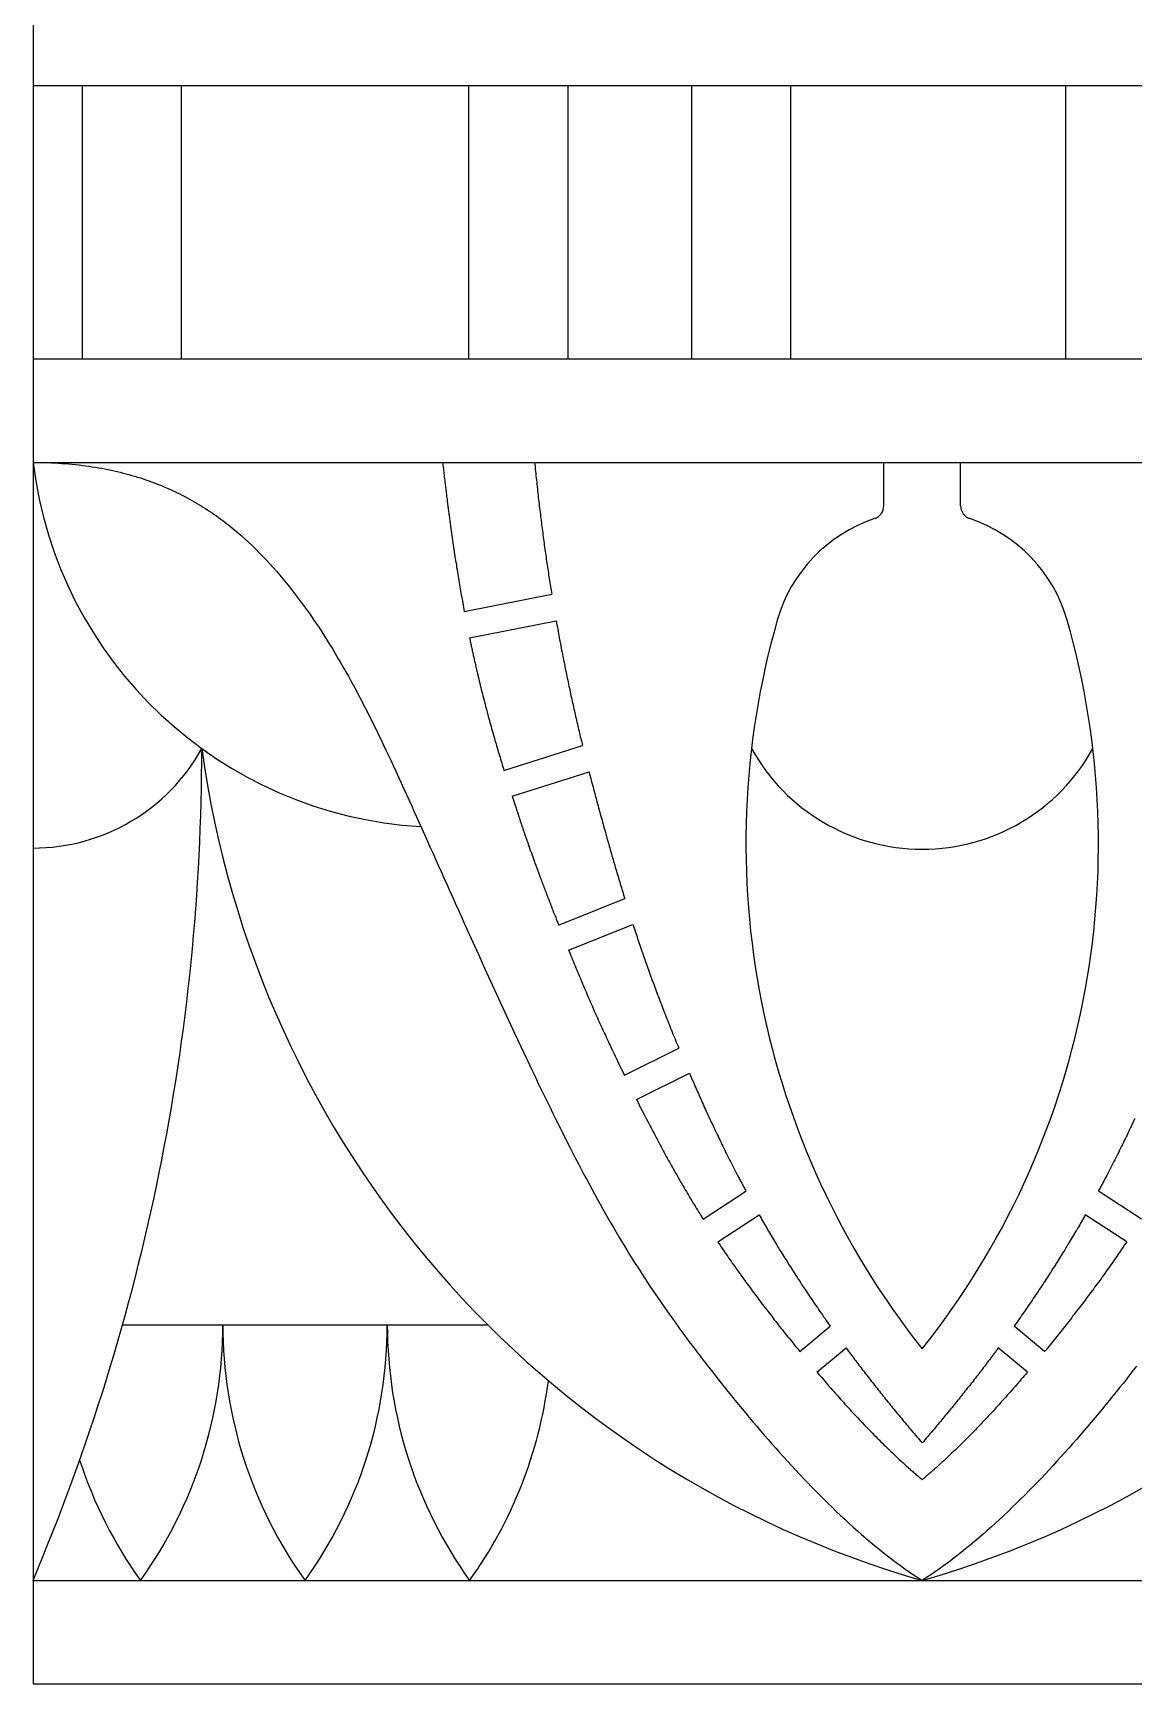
# Model space of a CAD drawing. Extents: x -111 to 2985, y -118 to 122.
# Drawn here: x -84.14 to -71.91, y 84.84 to 103.18 of the extents above; entities that cross this region are included whole.
import ezdxf

# ---------------------------------------------------------------- set-up
doc = ezdxf.new("R2010")
doc.units = 0
doc.layers.add('LAYER_03', color=5, linetype='CONTINUOUS')

msp = doc.modelspace()

# ---------------------------------------------------------------- linework, layer by layer
at = {"layer": 'LAYER_03'}
for points in [[(-84.145, 121.562), (-84.145, 84.838)], [(-84.145, 102.595), (-64.39, 102.595)], [(-83.595, 99.558), (-83.595, 102.595)], [(-82.495, 99.558), (-82.495, 102.595)], [(-79.302, 99.558), (-79.302, 102.595)], [(-78.202, 99.558), (-78.202, 102.595)], [(-76.825, 99.558), (-76.825, 102.595)], [(-75.725, 99.558), (-75.725, 102.595)], [(-72.671, 99.558), (-72.671, 102.595)], [(-84.145, 99.558), (-64.39, 99.558)], [(-84.145, 98.408), (-64.39, 98.408)], [(-84.145, 98.408), (-84.103, 98.408), (-84.062, 98.407), (-84.022, 98.406), (-83.981, 98.405), (-83.941, 98.403), (-83.902, 98.402), (-83.862, 98.399), (-83.823, 98.397), (-83.785, 98.394), (-83.747, 98.391), (-83.709, 98.387), (-83.671, 98.383), (-83.634, 98.379), (-83.597, 98.375), (-83.56, 98.37), (-83.524, 98.365), (-83.488, 98.36), (-83.452, 98.354), (-83.416, 98.348), (-83.381, 98.342), (-83.346, 98.335), (-83.312, 98.328), (-83.278, 98.321), (-83.244, 98.314), (-83.21, 98.306), (-83.177, 98.298), (-83.144, 98.29), (-83.111, 98.281), (-83.079, 98.273), (-83.047, 98.263), (-83.015, 98.254), (-82.983, 98.245), (-82.952, 98.235), (-82.921, 98.225), (-82.89, 98.214), (-82.86, 98.203), (-82.83, 98.193), (-82.8, 98.181), (-82.77, 98.17), (-82.741, 98.158), (-82.711, 98.146), (-82.682, 98.134), (-82.654, 98.122), (-82.625, 98.109), (-82.597, 98.097), (-82.569, 98.084), (-82.542, 98.07), (-82.514, 98.057), (-82.487, 98.043), (-82.46, 98.029), (-82.434, 98.015), (-82.407, 98.001), (-82.381, 97.986), (-82.355, 97.971), (-82.329, 97.956), (-82.304, 97.941), (-82.278, 97.926), (-82.253, 97.91), (-82.229, 97.894), (-82.204, 97.878), (-82.179, 97.862), (-82.155, 97.846), (-82.131, 97.829), (-82.107, 97.813), (-82.084, 97.796), (-82.06, 97.779), (-82.037, 97.761), (-82.014, 97.744), (-81.991, 97.726), (-81.969, 97.709), (-81.924, 97.673), (-81.88, 97.636), (-81.837, 97.599), (-81.794, 97.561), (-81.753, 97.523), (-81.711, 97.484), (-81.671, 97.444), (-81.631, 97.404), (-81.592, 97.364), (-81.553, 97.323), (-81.515, 97.282), (-81.477, 97.24), (-81.44, 97.198), (-81.404, 97.156), (-81.368, 97.113), (-81.332, 97.07), (-81.297, 97.026), (-81.262, 96.982), (-81.228, 96.938), (-81.194, 96.894), (-81.161, 96.849), (-81.128, 96.804), (-81.095, 96.758), (-81.063, 96.713), (-81.031, 96.666), (-81, 96.62), (-80.968, 96.573), (-80.937, 96.526), (-80.907, 96.478), (-80.876, 96.43), (-80.846, 96.382), (-80.816, 96.333), (-80.787, 96.284), (-80.757, 96.234), (-80.728, 96.184), (-80.699, 96.134), (-80.67, 96.083), (-80.642, 96.032), (-80.613, 95.981), (-80.585, 95.928), (-80.557, 95.876), (-80.529, 95.823), (-80.501, 95.77), (-80.473, 95.716), (-80.445, 95.661), (-80.417, 95.607), (-80.39, 95.551), (-80.362, 95.496), (-80.334, 95.44), (-80.307, 95.383), (-80.279, 95.326), (-80.251, 95.268), (-80.224, 95.21), (-80.196, 95.151), (-80.168, 95.092), (-80.14, 95.032), (-80.112, 94.972), (-80.084, 94.911), (-80.056, 94.85), (-80.028, 94.788), (-79.999, 94.726), (-79.971, 94.663), (-79.942, 94.599), (-79.913, 94.535), (-79.884, 94.471), (-79.855, 94.405), (-79.825, 94.34), (-79.795, 94.273), (-79.765, 94.206), (-79.735, 94.139), (-79.705, 94.071), (-79.674, 94.002), (-79.643, 93.933), (-79.612, 93.864), (-79.581, 93.794), (-79.549, 93.724), (-79.518, 93.654), (-79.486, 93.583), (-79.454, 93.512), (-79.422, 93.44), (-79.389, 93.368), (-79.325, 93.224), (-79.259, 93.08), (-79.194, 92.935), (-79.128, 92.79), (-79.062, 92.644), (-78.995, 92.499), (-78.929, 92.355), (-78.862, 92.211), (-78.796, 92.068), (-78.763, 91.997), (-78.729, 91.926), (-78.696, 91.855), (-78.663, 91.785), (-78.63, 91.716), (-78.597, 91.646), (-78.564, 91.577), (-78.532, 91.509), (-78.499, 91.441), (-78.466, 91.374), (-78.434, 91.307), (-78.401, 91.24), (-78.369, 91.175), (-78.337, 91.11), (-78.305, 91.045), (-78.273, 90.981), (-78.242, 90.918), (-78.21, 90.856), (-78.179, 90.795), (-78.148, 90.734), (-78.117, 90.674), (-78.086, 90.615), (-78.055, 90.556), (-78.025, 90.499), (-77.994, 90.442), (-77.964, 90.385), (-77.934, 90.33), (-77.904, 90.275), (-77.874, 90.22), (-77.844, 90.167), (-77.814, 90.114), (-77.785, 90.061), (-77.755, 90.009), (-77.725, 89.958), (-77.696, 89.907), (-77.666, 89.856), (-77.637, 89.806), (-77.607, 89.756), (-77.577, 89.707), (-77.547, 89.659), (-77.518, 89.61), (-77.488, 89.562), (-77.458, 89.514), (-77.428, 89.467), (-77.398, 89.42), (-77.367, 89.373), (-77.337, 89.326), (-77.307, 89.28), (-77.245, 89.188), (-77.183, 89.097), (-77.12, 89.006), (-77.056, 88.915), (-77.024, 88.87), (-76.991, 88.825), (-76.958, 88.779), (-76.925, 88.734), (-76.892, 88.689), (-76.858, 88.643), (-76.824, 88.598), (-76.79, 88.552), (-76.755, 88.507), (-76.72, 88.461), (-76.685, 88.415), (-76.649, 88.369), (-76.613, 88.322), (-76.576, 88.276), (-76.539, 88.229), (-76.502, 88.181), (-76.464, 88.134), (-76.425, 88.086), (-76.387, 88.039), (-76.348, 87.99), (-76.308, 87.942), (-76.268, 87.894), (-76.228, 87.846), (-76.188, 87.797), (-76.147, 87.749), (-76.106, 87.7), (-76.064, 87.651), (-76.022, 87.603), (-75.98, 87.554), (-75.938, 87.506), (-75.895, 87.457), (-75.852, 87.409), (-75.808, 87.361), (-75.765, 87.312), (-75.721, 87.265), (-75.676, 87.217), (-75.632, 87.169), (-75.587, 87.122), (-75.542, 87.075), (-75.497, 87.028), (-75.452, 86.982), (-75.406, 86.936), (-75.36, 86.89), (-75.314, 86.845), (-75.268, 86.8), (-75.222, 86.755), (-75.175, 86.711), (-75.128, 86.667), (-75.081, 86.624), (-75.034, 86.581), (-74.987, 86.539), (-74.94, 86.498), (-74.892, 86.457), (-74.845, 86.416), (-74.797, 86.377), (-74.749, 86.338), (-74.701, 86.299), (-74.653, 86.262), (-74.605, 86.225), (-74.557, 86.188), (-74.509, 86.153), (-74.461, 86.118), (-74.412, 86.084), (-74.364, 86.051), (-74.316, 86.019), (-74.267, 85.988)], [(-79.594, 98.408), (-79.593, 98.393), (-79.591, 98.378), (-79.589, 98.363), (-79.588, 98.348), (-79.586, 98.333), (-79.584, 98.318), (-79.583, 98.303), (-79.581, 98.288), (-79.579, 98.274), (-79.578, 98.259), (-79.576, 98.244), (-79.574, 98.229), (-79.572, 98.215), (-79.571, 98.2), (-79.569, 98.186), (-79.567, 98.171), (-79.566, 98.157), (-79.564, 98.142), (-79.562, 98.128), (-79.56, 98.114), (-79.559, 98.099), (-79.557, 98.085), (-79.555, 98.071), (-79.553, 98.056), (-79.552, 98.042), (-79.55, 98.028), (-79.548, 98.014), (-79.546, 98), (-79.545, 97.986), (-79.543, 97.972), (-79.541, 97.958), (-79.539, 97.944), (-79.538, 97.93), (-79.536, 97.916), (-79.534, 97.902), (-79.532, 97.889), (-79.53, 97.875), (-79.529, 97.861), (-79.527, 97.847), (-79.525, 97.834), (-79.523, 97.82), (-79.521, 97.807), (-79.52, 97.793), (-79.518, 97.78), (-79.516, 97.766), (-79.514, 97.753), (-79.512, 97.739), (-79.511, 97.726), (-79.509, 97.712), (-79.507, 97.699), (-79.503, 97.673), (-79.499, 97.646), (-79.496, 97.62), (-79.492, 97.594), (-79.488, 97.568), (-79.485, 97.542), (-79.481, 97.516), (-79.477, 97.49), (-79.473, 97.465), (-79.469, 97.439), (-79.466, 97.414), (-79.462, 97.389), (-79.458, 97.364), (-79.454, 97.339), (-79.45, 97.314), (-79.446, 97.29), (-79.442, 97.265), (-79.439, 97.241), (-79.435, 97.216), (-79.431, 97.192), (-79.427, 97.168), (-79.423, 97.144), (-79.419, 97.12), (-79.415, 97.096), (-79.411, 97.073), (-79.407, 97.049), (-79.403, 97.026), (-79.399, 97.003), (-79.395, 96.979), (-79.391, 96.956), (-79.387, 96.933), (-79.383, 96.91), (-79.379, 96.888), (-79.374, 96.865), (-79.37, 96.842), (-79.366, 96.82), (-79.362, 96.798), (-79.358, 96.775), (-79.354, 96.753)], [(-78.573, 98.408), (-78.57, 98.383), (-78.568, 98.358), (-78.565, 98.334), (-78.563, 98.309), (-78.56, 98.285), (-78.558, 98.26), (-78.555, 98.236), (-78.553, 98.211), (-78.55, 98.187), (-78.548, 98.163), (-78.545, 98.139), (-78.542, 98.115), (-78.54, 98.091), (-78.537, 98.067), (-78.534, 98.043), (-78.532, 98.019), (-78.529, 97.995), (-78.526, 97.972), (-78.523, 97.948), (-78.521, 97.925), (-78.518, 97.901), (-78.515, 97.878), (-78.512, 97.854), (-78.509, 97.831), (-78.507, 97.808), (-78.504, 97.784), (-78.501, 97.761), (-78.498, 97.738), (-78.495, 97.715), (-78.492, 97.692), (-78.489, 97.669), (-78.486, 97.646), (-78.483, 97.624), (-78.48, 97.601), (-78.477, 97.578), (-78.474, 97.555), (-78.471, 97.533), (-78.468, 97.51), (-78.465, 97.488), (-78.462, 97.466), (-78.459, 97.443), (-78.456, 97.421), (-78.452, 97.399), (-78.449, 97.377), (-78.446, 97.354), (-78.443, 97.332), (-78.44, 97.31), (-78.436, 97.288), (-78.433, 97.267), (-78.43, 97.245), (-78.427, 97.223), (-78.424, 97.201), (-78.42, 97.18), (-78.417, 97.158), (-78.414, 97.137), (-78.41, 97.115), (-78.407, 97.094), (-78.404, 97.072), (-78.4, 97.051), (-78.397, 97.03), (-78.394, 97.008), (-78.39, 96.987), (-78.387, 96.966), (-78.383, 96.945)], [(-73.841, 97.926), (-73.841, 98.408)], [(-79.354, 96.753), (-78.383, 96.945)], [(-79.296, 96.459), (-78.333, 96.649)], [(-78.333, 96.649), (-78.329, 96.625), (-78.325, 96.602), (-78.32, 96.578), (-78.316, 96.555), (-78.312, 96.531), (-78.308, 96.508), (-78.303, 96.484), (-78.299, 96.461), (-78.295, 96.438), (-78.29, 96.415), (-78.286, 96.392), (-78.282, 96.369), (-78.277, 96.346), (-78.273, 96.323), (-78.268, 96.3), (-78.264, 96.277), (-78.26, 96.255), (-78.255, 96.232), (-78.251, 96.21), (-78.246, 96.187), (-78.242, 96.165), (-78.237, 96.143), (-78.233, 96.12), (-78.228, 96.098), (-78.224, 96.076), (-78.219, 96.054), (-78.215, 96.032), (-78.21, 96.01), (-78.205, 95.988), (-78.201, 95.966), (-78.196, 95.945), (-78.192, 95.923), (-78.187, 95.901), (-78.183, 95.88), (-78.178, 95.858), (-78.173, 95.837), (-78.169, 95.816), (-78.164, 95.794), (-78.159, 95.773), (-78.155, 95.752), (-78.15, 95.731), (-78.145, 95.71), (-78.141, 95.689), (-78.136, 95.668), (-78.131, 95.647), (-78.127, 95.626), (-78.122, 95.606), (-78.117, 95.585), (-78.112, 95.564), (-78.108, 95.544), (-78.103, 95.523), (-78.098, 95.503), (-78.093, 95.482), (-78.089, 95.462), (-78.084, 95.442), (-78.079, 95.422), (-78.074, 95.401), (-78.07, 95.381), (-78.065, 95.361), (-78.06, 95.341), (-78.055, 95.321), (-78.05, 95.302), (-78.046, 95.282), (-78.041, 95.262)], [(-79.296, 96.459), (-79.293, 96.446), (-79.29, 96.433), (-79.287, 96.419), (-79.285, 96.406), (-79.282, 96.393), (-79.279, 96.38), (-79.276, 96.367), (-79.273, 96.354), (-79.271, 96.341), (-79.268, 96.328), (-79.265, 96.315), (-79.262, 96.302), (-79.259, 96.289), (-79.257, 96.277), (-79.254, 96.264), (-79.251, 96.251), (-79.248, 96.239), (-79.245, 96.226), (-79.243, 96.213), (-79.24, 96.201), (-79.237, 96.188), (-79.234, 96.176), (-79.231, 96.163), (-79.228, 96.151), (-79.225, 96.138), (-79.223, 96.126), (-79.22, 96.113), (-79.217, 96.101), (-79.214, 96.089), (-79.211, 96.076), (-79.208, 96.064), (-79.205, 96.052), (-79.202, 96.04), (-79.2, 96.028), (-79.194, 96.003), (-79.188, 95.979), (-79.182, 95.955), (-79.176, 95.931), (-79.17, 95.907), (-79.165, 95.884), (-79.159, 95.86), (-79.153, 95.837), (-79.147, 95.813), (-79.141, 95.79), (-79.135, 95.767), (-79.129, 95.744), (-79.123, 95.721), (-79.117, 95.698), (-79.111, 95.675), (-79.105, 95.653), (-79.099, 95.63), (-79.093, 95.608), (-79.087, 95.585), (-79.081, 95.563), (-79.075, 95.541), (-79.069, 95.518), (-79.063, 95.496), (-79.057, 95.474), (-79.051, 95.452), (-79.044, 95.431), (-79.038, 95.409), (-79.032, 95.387), (-79.026, 95.365), (-79.02, 95.344), (-79.014, 95.322), (-79.007, 95.301), (-79.001, 95.28), (-78.995, 95.258), (-78.989, 95.237), (-78.982, 95.216), (-78.976, 95.195), (-78.97, 95.174), (-78.964, 95.153), (-78.957, 95.132), (-78.951, 95.111), (-78.945, 95.09), (-78.938, 95.069), (-78.932, 95.048), (-78.926, 95.028), (-78.919, 95.007), (-78.913, 94.986), (-78.041, 95.262)], [(-78.822, 94.7), (-77.968, 94.97)], [(-77.968, 94.97), (-77.962, 94.946), (-77.955, 94.922), (-77.949, 94.898), (-77.943, 94.874), (-77.937, 94.85), (-77.93, 94.826), (-77.924, 94.802), (-77.918, 94.778), (-77.912, 94.755), (-77.905, 94.731), (-77.899, 94.708), (-77.893, 94.684), (-77.887, 94.661), (-77.88, 94.638), (-77.874, 94.615), (-77.868, 94.592), (-77.862, 94.569), (-77.855, 94.546), (-77.849, 94.523), (-77.843, 94.5), (-77.837, 94.478), (-77.831, 94.455), (-77.824, 94.432), (-77.818, 94.41), (-77.812, 94.388), (-77.806, 94.365), (-77.8, 94.343), (-77.794, 94.321), (-77.787, 94.299), (-77.781, 94.277), (-77.775, 94.255), (-77.769, 94.233), (-77.763, 94.211), (-77.757, 94.19), (-77.75, 94.168), (-77.744, 94.146), (-77.738, 94.125), (-77.732, 94.103), (-77.726, 94.082), (-77.72, 94.06), (-77.714, 94.039), (-77.708, 94.018), (-77.701, 93.997), (-77.695, 93.976), (-77.689, 93.954), (-77.683, 93.933), (-77.677, 93.912), (-77.671, 93.891), (-77.665, 93.871), (-77.658, 93.85), (-77.652, 93.829), (-77.646, 93.808), (-77.64, 93.788), (-77.634, 93.767), (-77.628, 93.746), (-77.621, 93.726), (-77.615, 93.705), (-77.609, 93.685), (-77.603, 93.664), (-77.597, 93.644), (-77.59, 93.623), (-77.584, 93.603), (-77.578, 93.583), (-77.572, 93.562)], [(-78.822, 94.7), (-78.812, 94.667), (-78.801, 94.634), (-78.79, 94.6), (-78.779, 94.567), (-78.774, 94.55), (-78.768, 94.533), (-78.763, 94.517), (-78.757, 94.5), (-78.752, 94.483), (-78.746, 94.466), (-78.74, 94.449), (-78.737, 94.44), (-78.735, 94.431), (-78.732, 94.423), (-78.729, 94.414), (-78.726, 94.405), (-78.723, 94.397), (-78.72, 94.388), (-78.717, 94.379), (-78.714, 94.37), (-78.711, 94.361), (-78.708, 94.352), (-78.705, 94.343), (-78.702, 94.334), (-78.699, 94.325), (-78.696, 94.316), (-78.693, 94.307), (-78.689, 94.298), (-78.686, 94.288), (-78.683, 94.279), (-78.68, 94.27), (-78.677, 94.26), (-78.673, 94.251), (-78.67, 94.241), (-78.667, 94.232), (-78.663, 94.222), (-78.66, 94.212), (-78.657, 94.202), (-78.653, 94.193), (-78.65, 94.183), (-78.646, 94.173), (-78.643, 94.163), (-78.639, 94.153), (-78.635, 94.142), (-78.632, 94.132), (-78.628, 94.122), (-78.625, 94.111), (-78.621, 94.101), (-78.617, 94.09), (-78.613, 94.08), (-78.609, 94.069), (-78.605, 94.058), (-78.602, 94.047), (-78.598, 94.036), (-78.594, 94.025), (-78.59, 94.014), (-78.586, 94.003), (-78.581, 93.992), (-78.577, 93.98), (-78.573, 93.969), (-78.569, 93.957), (-78.565, 93.945), (-78.56, 93.934), (-78.556, 93.922), (-78.551, 93.91), (-78.547, 93.898), (-78.542, 93.885), (-78.54, 93.879), (-78.538, 93.873), (-78.536, 93.867), (-78.533, 93.861), (-78.531, 93.854), (-78.529, 93.848), (-78.526, 93.842), (-78.524, 93.835), (-78.522, 93.829), (-78.519, 93.823), (-78.517, 93.816), (-78.514, 93.81), (-78.512, 93.803), (-78.51, 93.797), (-78.507, 93.79), (-78.505, 93.784), (-78.502, 93.777), (-78.5, 93.771), (-78.497, 93.764), (-78.495, 93.757), (-78.492, 93.751), (-78.49, 93.744), (-78.487, 93.737), (-78.485, 93.73), (-78.482, 93.724), (-78.48, 93.717), (-78.477, 93.71), (-78.474, 93.703), (-78.472, 93.696), (-78.469, 93.689), (-78.466, 93.682), (-78.464, 93.675), (-78.461, 93.668), (-78.458, 93.661), (-78.456, 93.654), (-78.453, 93.646), (-78.45, 93.639), (-78.447, 93.632), (-78.445, 93.625), (-78.442, 93.617), (-78.439, 93.61), (-78.436, 93.603), (-78.433, 93.595), (-78.431, 93.588), (-78.428, 93.581), (-78.425, 93.573), (-78.422, 93.566), (-78.419, 93.558), (-78.416, 93.55), (-78.413, 93.543), (-78.41, 93.535), (-78.407, 93.528), (-78.404, 93.52), (-78.401, 93.512), (-78.398, 93.504), (-78.396, 93.497), (-78.392, 93.489), (-78.389, 93.481), (-78.386, 93.473), (-78.383, 93.465), (-78.38, 93.457), (-78.377, 93.449), (-78.374, 93.441), (-78.371, 93.433), (-78.365, 93.417), (-78.359, 93.401), (-78.352, 93.385), (-78.346, 93.369), (-78.339, 93.352), (-78.333, 93.336), (-78.326, 93.319), (-78.32, 93.302), (-78.313, 93.285), (-78.307, 93.268), (-77.572, 93.562)], [(-78.195, 92.99), (-77.481, 93.276)], [(-77.481, 93.276), (-77.467, 93.233), (-77.453, 93.191), (-77.439, 93.149), (-77.425, 93.107), (-77.411, 93.065), (-77.403, 93.044), (-77.396, 93.023), (-77.389, 93.001), (-77.382, 92.98), (-77.375, 92.959), (-77.367, 92.938), (-77.36, 92.917), (-77.353, 92.896), (-77.345, 92.875), (-77.338, 92.854), (-77.33, 92.833), (-77.323, 92.812), (-77.315, 92.791), (-77.308, 92.77), (-77.3, 92.749), (-77.293, 92.727), (-77.285, 92.706), (-77.277, 92.685), (-77.27, 92.664), (-77.262, 92.643), (-77.254, 92.621), (-77.246, 92.6), (-77.238, 92.579), (-77.23, 92.558), (-77.222, 92.536), (-77.214, 92.515), (-77.206, 92.494), (-77.198, 92.472), (-77.19, 92.451), (-77.182, 92.429), (-77.174, 92.408), (-77.165, 92.386), (-77.157, 92.365), (-77.149, 92.343), (-77.14, 92.321), (-77.132, 92.3), (-77.123, 92.278), (-77.115, 92.256), (-77.106, 92.234), (-77.098, 92.212), (-77.089, 92.19), (-77.08, 92.168), (-77.071, 92.146), (-77.063, 92.124), (-77.054, 92.102), (-77.045, 92.08), (-77.036, 92.058), (-77.027, 92.035), (-77.017, 92.013), (-77.008, 91.991), (-76.999, 91.968), (-76.99, 91.946), (-76.98, 91.923), (-76.971, 91.9)], [(-78.195, 92.99), (-78.186, 92.968), (-78.177, 92.947), (-78.169, 92.925), (-78.16, 92.903), (-78.151, 92.881), (-78.142, 92.86), (-78.133, 92.838), (-78.124, 92.816), (-78.115, 92.794), (-78.105, 92.772), (-78.096, 92.75), (-78.087, 92.727), (-78.078, 92.705), (-78.068, 92.683), (-78.059, 92.661), (-78.05, 92.639), (-78.04, 92.616), (-78.031, 92.594), (-78.021, 92.572), (-78.012, 92.55), (-78.002, 92.527), (-77.993, 92.505), (-77.974, 92.461), (-77.964, 92.438), (-77.954, 92.416), (-77.945, 92.394), (-77.935, 92.372), (-77.925, 92.35), (-77.915, 92.327), (-77.906, 92.305), (-77.896, 92.283), (-77.886, 92.261), (-77.876, 92.239), (-77.866, 92.217), (-77.856, 92.195), (-77.847, 92.174), (-77.837, 92.152), (-77.827, 92.13), (-77.817, 92.108), (-77.807, 92.087), (-77.797, 92.065), (-77.787, 92.044), (-77.777, 92.022), (-77.767, 92.001), (-77.757, 91.979), (-77.747, 91.958), (-77.737, 91.937), (-77.727, 91.915), (-77.717, 91.894), (-77.707, 91.873), (-77.697, 91.852), (-77.687, 91.831), (-77.677, 91.81), (-77.667, 91.789), (-77.657, 91.768), (-77.647, 91.747), (-77.636, 91.726), (-77.616, 91.684), (-77.596, 91.642), (-77.575, 91.6)], [(-77.575, 91.6), (-76.971, 91.9)], [(-77.442, 91.331), (-76.854, 91.624)], [(-76.854, 91.624), (-76.846, 91.605), (-76.838, 91.586), (-76.829, 91.567), (-76.821, 91.548), (-76.813, 91.53), (-76.805, 91.511), (-76.796, 91.492), (-76.788, 91.472), (-76.78, 91.453), (-76.771, 91.434), (-76.763, 91.415), (-76.754, 91.396), (-76.745, 91.376), (-76.737, 91.357), (-76.728, 91.337), (-76.719, 91.318), (-76.71, 91.298), (-76.702, 91.279), (-76.693, 91.259), (-76.684, 91.239), (-76.675, 91.219), (-76.666, 91.199), (-76.657, 91.18), (-76.647, 91.16), (-76.638, 91.139), (-76.629, 91.119), (-76.619, 91.099), (-76.61, 91.079), (-76.601, 91.059), (-76.591, 91.038), (-76.581, 91.018), (-76.572, 90.998), (-76.562, 90.977), (-76.552, 90.956), (-76.542, 90.936), (-76.532, 90.915), (-76.522, 90.894), (-76.512, 90.874), (-76.502, 90.853), (-76.492, 90.832), (-76.482, 90.811), (-76.471, 90.79), (-76.461, 90.769), (-76.451, 90.747), (-76.44, 90.726), (-76.429, 90.705), (-76.419, 90.683), (-76.408, 90.662), (-76.397, 90.641), (-76.386, 90.619), (-76.375, 90.597), (-76.364, 90.576), (-76.353, 90.554), (-76.342, 90.532), (-76.33, 90.51), (-76.319, 90.488), (-76.307, 90.466), (-76.302, 90.455), (-76.296, 90.444), (-76.29, 90.433), (-76.284, 90.422), (-76.278, 90.411), (-76.272, 90.4), (-76.266, 90.389), (-76.261, 90.378), (-76.255, 90.367), (-76.249, 90.355), (-76.243, 90.344), (-76.237, 90.333), (-76.231, 90.322), (-76.225, 90.311)], [(-77.442, 91.331), (-77.42, 91.289), (-77.399, 91.246), (-77.377, 91.204), (-77.356, 91.162), (-77.334, 91.119), (-77.312, 91.077), (-77.301, 91.056), (-77.29, 91.035), (-77.279, 91.014), (-77.268, 90.993), (-77.257, 90.972), (-77.246, 90.951), (-77.235, 90.93), (-77.224, 90.909), (-77.212, 90.888), (-77.201, 90.867), (-77.19, 90.846), (-77.179, 90.825), (-77.167, 90.804), (-77.156, 90.783), (-77.145, 90.762), (-77.133, 90.741), (-77.122, 90.72), (-77.11, 90.699), (-77.099, 90.679), (-77.088, 90.658), (-77.076, 90.637), (-77.064, 90.616), (-77.053, 90.595), (-77.041, 90.575), (-77.03, 90.554), (-77.018, 90.533), (-77.006, 90.513), (-76.994, 90.492), (-76.983, 90.471), (-76.971, 90.451), (-76.959, 90.43), (-76.947, 90.409), (-76.935, 90.389), (-76.923, 90.368), (-76.911, 90.348), (-76.899, 90.327), (-76.887, 90.307), (-76.875, 90.286), (-76.863, 90.266), (-76.851, 90.245), (-76.838, 90.225), (-76.826, 90.205), (-76.814, 90.184), (-76.801, 90.164), (-76.789, 90.144), (-76.777, 90.123), (-76.764, 90.103), (-76.752, 90.083), (-76.739, 90.063), (-76.727, 90.042), (-76.714, 90.022), (-76.701, 90.002), (-76.225, 90.311)], [(-71.906, 91.119), (-71.915, 91.099), (-71.925, 91.079), (-71.934, 91.059), (-71.944, 91.038), (-71.953, 91.018), (-71.963, 90.998), (-71.973, 90.977), (-71.982, 90.956), (-71.992, 90.936), (-72.002, 90.915), (-72.012, 90.894), (-72.022, 90.874), (-72.032, 90.853), (-72.043, 90.832), (-72.053, 90.811), (-72.063, 90.79), (-72.074, 90.769), (-72.084, 90.747), (-72.095, 90.726), (-72.105, 90.705), (-72.116, 90.683), (-72.127, 90.662), (-72.138, 90.641), (-72.149, 90.619), (-72.16, 90.597), (-72.171, 90.576), (-72.182, 90.554), (-72.193, 90.532), (-72.204, 90.51), (-72.216, 90.488), (-72.227, 90.466), (-72.233, 90.455), (-72.239, 90.444), (-72.245, 90.433), (-72.251, 90.422), (-72.256, 90.411), (-72.262, 90.4), (-72.268, 90.389), (-72.274, 90.378), (-72.28, 90.367), (-72.286, 90.355), (-72.292, 90.344), (-72.298, 90.333), (-72.304, 90.322), (-72.31, 90.311)], [(-71.833, 90.002), (-72.31, 90.311)], [(-76.538, 89.75), (-76.079, 90.048)], [(-76.079, 90.048), (-76.068, 90.03), (-76.058, 90.012), (-76.048, 89.994), (-76.037, 89.975), (-76.027, 89.957), (-76.016, 89.939), (-76.006, 89.921), (-75.995, 89.903), (-75.984, 89.884), (-75.974, 89.866), (-75.963, 89.848), (-75.952, 89.829), (-75.941, 89.811), (-75.93, 89.792), (-75.919, 89.774), (-75.908, 89.755), (-75.896, 89.737), (-75.885, 89.718), (-75.874, 89.699), (-75.862, 89.681), (-75.851, 89.662), (-75.839, 89.643), (-75.828, 89.624), (-75.816, 89.605), (-75.804, 89.586), (-75.792, 89.567), (-75.78, 89.548), (-75.769, 89.529), (-75.756, 89.51), (-75.744, 89.491), (-75.732, 89.472), (-75.72, 89.452), (-75.708, 89.433), (-75.695, 89.414), (-75.683, 89.394), (-75.67, 89.375), (-75.658, 89.355), (-75.645, 89.336), (-75.632, 89.316), (-75.619, 89.297), (-75.607, 89.277), (-75.594, 89.258), (-75.581, 89.238), (-75.567, 89.218), (-75.554, 89.198), (-75.541, 89.178), (-75.528, 89.158), (-75.514, 89.139), (-75.501, 89.119), (-75.487, 89.099), (-75.474, 89.078), (-75.46, 89.058), (-75.446, 89.038), (-75.432, 89.018), (-75.418, 88.998), (-75.404, 88.977), (-75.39, 88.957), (-75.376, 88.937), (-75.362, 88.916), (-75.347, 88.896), (-75.333, 88.875), (-75.318, 88.855), (-75.304, 88.834), (-75.289, 88.813)], [(-72.456, 90.048), (-72.466, 90.03), (-72.476, 90.012), (-72.487, 89.994), (-72.497, 89.975), (-72.508, 89.957), (-72.518, 89.939), (-72.529, 89.921), (-72.539, 89.903), (-72.55, 89.884), (-72.561, 89.866), (-72.572, 89.848), (-72.583, 89.829), (-72.594, 89.811), (-72.605, 89.792), (-72.616, 89.774), (-72.627, 89.755), (-72.638, 89.737), (-72.65, 89.718), (-72.661, 89.699), (-72.672, 89.681), (-72.684, 89.662), (-72.695, 89.643), (-72.707, 89.624), (-72.719, 89.605), (-72.73, 89.586), (-72.742, 89.567), (-72.754, 89.548), (-72.766, 89.529), (-72.778, 89.51), (-72.79, 89.491), (-72.802, 89.472), (-72.815, 89.452), (-72.827, 89.433), (-72.839, 89.414), (-72.852, 89.394), (-72.864, 89.375), (-72.877, 89.355), (-72.89, 89.336), (-72.902, 89.316), (-72.915, 89.297), (-72.928, 89.277), (-72.941, 89.258), (-72.954, 89.238), (-72.967, 89.218), (-72.98, 89.198), (-72.994, 89.178), (-73.007, 89.158), (-73.02, 89.139), (-73.034, 89.119), (-73.047, 89.099), (-73.061, 89.078), (-73.075, 89.058), (-73.089, 89.038), (-73.102, 89.018), (-73.116, 88.998), (-73.13, 88.977), (-73.145, 88.957), (-73.159, 88.937), (-73.173, 88.916), (-73.187, 88.896), (-73.202, 88.875), (-73.216, 88.855), (-73.231, 88.834), (-73.246, 88.813)], [(-71.996, 89.75), (-72.456, 90.048)], [(-76.538, 89.75), (-76.525, 89.73), (-76.512, 89.711), (-76.499, 89.691), (-76.485, 89.671), (-76.472, 89.651), (-76.459, 89.632), (-76.445, 89.612), (-76.432, 89.593), (-76.418, 89.573), (-76.405, 89.553), (-76.391, 89.534), (-76.378, 89.514), (-76.364, 89.495), (-76.35, 89.475), (-76.336, 89.456), (-76.323, 89.437), (-76.309, 89.417), (-76.295, 89.398), (-76.281, 89.379), (-76.267, 89.359), (-76.253, 89.34), (-76.239, 89.321), (-76.225, 89.302), (-76.211, 89.282), (-76.197, 89.263), (-76.183, 89.244), (-76.169, 89.225), (-76.155, 89.206), (-76.141, 89.187), (-76.126, 89.168), (-76.112, 89.149), (-76.098, 89.13), (-76.084, 89.111), (-76.069, 89.092), (-76.055, 89.073), (-76.04, 89.054), (-76.026, 89.035), (-76.012, 89.016), (-75.997, 88.997), (-75.983, 88.978), (-75.968, 88.959), (-75.954, 88.941), (-75.939, 88.922), (-75.924, 88.903), (-75.91, 88.884), (-75.895, 88.866), (-75.88, 88.847), (-75.866, 88.828), (-75.851, 88.809), (-75.836, 88.791), (-75.821, 88.772), (-75.807, 88.753), (-75.792, 88.735), (-75.777, 88.716), (-75.762, 88.698), (-75.747, 88.679), (-75.732, 88.661), (-75.717, 88.642), (-75.702, 88.624), (-75.688, 88.605), (-75.673, 88.587), (-75.657, 88.568), (-75.642, 88.55), (-75.627, 88.531)], [(-71.996, 89.75), (-72.009, 89.73), (-72.023, 89.711), (-72.036, 89.691), (-72.049, 89.671), (-72.063, 89.651), (-72.076, 89.632), (-72.089, 89.612), (-72.103, 89.593), (-72.116, 89.573), (-72.13, 89.553), (-72.143, 89.534), (-72.157, 89.514), (-72.171, 89.495), (-72.184, 89.475), (-72.198, 89.456), (-72.212, 89.437), (-72.226, 89.417), (-72.24, 89.398), (-72.253, 89.379), (-72.267, 89.359), (-72.281, 89.34), (-72.295, 89.321), (-72.309, 89.302), (-72.323, 89.282), (-72.337, 89.263), (-72.352, 89.244), (-72.366, 89.225), (-72.38, 89.206), (-72.394, 89.187), (-72.408, 89.168), (-72.423, 89.149), (-72.437, 89.13), (-72.451, 89.111), (-72.465, 89.092), (-72.48, 89.073), (-72.494, 89.054), (-72.509, 89.035), (-72.523, 89.016), (-72.538, 88.997), (-72.552, 88.978), (-72.567, 88.959), (-72.581, 88.941), (-72.596, 88.922), (-72.61, 88.903), (-72.625, 88.884), (-72.64, 88.866), (-72.654, 88.847), (-72.669, 88.828), (-72.684, 88.809), (-72.698, 88.791), (-72.713, 88.772), (-72.728, 88.753), (-72.743, 88.735), (-72.758, 88.716), (-72.772, 88.698), (-72.787, 88.679), (-72.802, 88.661), (-72.817, 88.642), (-72.832, 88.624), (-72.847, 88.605), (-72.862, 88.587), (-72.877, 88.568), (-72.892, 88.55), (-72.907, 88.531)], [(-83.15, 88.829), (-79.096, 88.829)], [(-75.628, 88.531), (-75.289, 88.813)], [(-72.907, 88.531), (-73.246, 88.813)], [(-75.436, 88.301), (-75.112, 88.57)], [(-75.112, 88.57), (-75.101, 88.555), (-75.089, 88.539), (-75.077, 88.523), (-75.066, 88.507), (-75.054, 88.492), (-75.042, 88.476), (-75.03, 88.46), (-75.018, 88.444), (-75.006, 88.428), (-74.994, 88.412), (-74.982, 88.396), (-74.97, 88.38), (-74.958, 88.364), (-74.945, 88.348), (-74.933, 88.332), (-74.921, 88.316), (-74.908, 88.3), (-74.896, 88.284), (-74.883, 88.268), (-74.871, 88.252), (-74.858, 88.236), (-74.846, 88.22), (-74.833, 88.203), (-74.82, 88.187), (-74.807, 88.171), (-74.795, 88.154), (-74.782, 88.138), (-74.769, 88.122), (-74.756, 88.105), (-74.743, 88.089), (-74.73, 88.073), (-74.716, 88.056), (-74.703, 88.04), (-74.69, 88.023), (-74.677, 88.007), (-74.663, 87.99), (-74.65, 87.973), (-74.636, 87.957), (-74.623, 87.94), (-74.609, 87.923), (-74.596, 87.907), (-74.582, 87.89), (-74.568, 87.873), (-74.555, 87.856), (-74.541, 87.84), (-74.527, 87.823), (-74.513, 87.806), (-74.499, 87.789), (-74.485, 87.772), (-74.471, 87.755), (-74.456, 87.738), (-74.442, 87.721), (-74.428, 87.704), (-74.414, 87.687), (-74.399, 87.67), (-74.385, 87.653), (-74.37, 87.636), (-74.356, 87.619), (-74.341, 87.601), (-74.327, 87.584), (-74.312, 87.567), (-74.297, 87.55), (-74.282, 87.532), (-74.267, 87.515)], [(-73.099, 88.301), (-73.422, 88.57), (-73.434, 88.555), (-73.446, 88.539), (-73.457, 88.523), (-73.469, 88.507), (-73.481, 88.492), (-73.493, 88.476), (-73.505, 88.46), (-73.517, 88.444), (-73.529, 88.428), (-73.541, 88.412), (-73.553, 88.396), (-73.565, 88.38), (-73.577, 88.364), (-73.589, 88.348), (-73.602, 88.332), (-73.614, 88.316), (-73.626, 88.3), (-73.639, 88.284), (-73.651, 88.268), (-73.664, 88.252), (-73.676, 88.236), (-73.689, 88.22), (-73.702, 88.203), (-73.714, 88.187), (-73.727, 88.171), (-73.74, 88.154), (-73.753, 88.138), (-73.766, 88.122), (-73.779, 88.105), (-73.792, 88.089), (-73.805, 88.073), (-73.818, 88.056), (-73.831, 88.04), (-73.845, 88.023), (-73.858, 88.007), (-73.871, 87.99), (-73.885, 87.973), (-73.898, 87.957), (-73.912, 87.94), (-73.925, 87.923), (-73.939, 87.907), (-73.953, 87.89), (-73.966, 87.873), (-73.98, 87.856), (-73.994, 87.84), (-74.008, 87.823), (-74.022, 87.806), (-74.036, 87.789), (-74.05, 87.772), (-74.064, 87.755), (-74.078, 87.738), (-74.092, 87.721), (-74.107, 87.704), (-74.121, 87.687), (-74.135, 87.67), (-74.15, 87.653), (-74.164, 87.636), (-74.179, 87.619), (-74.193, 87.601), (-74.208, 87.584), (-74.223, 87.567), (-74.238, 87.55), (-74.252, 87.532), (-74.267, 87.515)], [(-75.435, 88.301), (-75.418, 88.281), (-75.401, 88.261), (-75.384, 88.241), (-75.367, 88.222), (-75.35, 88.202), (-75.333, 88.182), (-75.316, 88.162), (-75.299, 88.143), (-75.282, 88.123), (-75.265, 88.103), (-75.247, 88.084), (-75.23, 88.064), (-75.213, 88.045), (-75.195, 88.025), (-75.178, 88.006), (-75.16, 87.986), (-75.143, 87.967), (-75.125, 87.947), (-75.108, 87.928), (-75.09, 87.909), (-75.073, 87.889), (-75.055, 87.87), (-75.037, 87.851), (-75.019, 87.832), (-75.002, 87.813), (-74.984, 87.794), (-74.966, 87.775), (-74.948, 87.756), (-74.93, 87.737), (-74.912, 87.718), (-74.894, 87.699), (-74.876, 87.68), (-74.857, 87.661), (-74.839, 87.643), (-74.821, 87.624), (-74.803, 87.605), (-74.784, 87.587), (-74.766, 87.568), (-74.747, 87.55), (-74.729, 87.531), (-74.71, 87.513), (-74.692, 87.495), (-74.673, 87.476), (-74.654, 87.458), (-74.635, 87.44), (-74.617, 87.422), (-74.598, 87.404), (-74.579, 87.386), (-74.56, 87.368), (-74.541, 87.35), (-74.522, 87.332), (-74.502, 87.314), (-74.483, 87.297), (-74.464, 87.279), (-74.444, 87.262), (-74.425, 87.244), (-74.415, 87.235), (-74.406, 87.227), (-74.396, 87.218), (-74.386, 87.209), (-74.376, 87.201), (-74.366, 87.192), (-74.357, 87.183), (-74.347, 87.175), (-74.337, 87.166), (-74.327, 87.158), (-74.317, 87.149), (-74.307, 87.141), (-74.297, 87.132), (-74.287, 87.124), (-74.277, 87.115), (-74.267, 87.107)], [(-71.886, 88.369), (-71.922, 88.322), (-71.959, 88.276), (-71.996, 88.229), (-72.033, 88.181), (-72.071, 88.134), (-72.109, 88.086), (-72.148, 88.039), (-72.187, 87.99), (-72.226, 87.942), (-72.266, 87.894), (-72.306, 87.846), (-72.347, 87.797), (-72.388, 87.749), (-72.429, 87.7), (-72.47, 87.651), (-72.512, 87.603), (-72.555, 87.554), (-72.597, 87.506), (-72.64, 87.457), (-72.683, 87.409), (-72.726, 87.361), (-72.77, 87.312), (-72.814, 87.265), (-72.858, 87.217), (-72.903, 87.169), (-72.947, 87.122), (-72.992, 87.075), (-73.038, 87.028), (-73.083, 86.982), (-73.129, 86.936), (-73.174, 86.89), (-73.22, 86.845), (-73.267, 86.8), (-73.313, 86.755), (-73.36, 86.711), (-73.406, 86.667), (-73.453, 86.624), (-73.5, 86.581), (-73.548, 86.539), (-73.595, 86.498), (-73.642, 86.457), (-73.69, 86.416), (-73.738, 86.377), (-73.785, 86.338), (-73.833, 86.299), (-73.881, 86.262), (-73.929, 86.225), (-73.977, 86.188), (-74.026, 86.153), (-74.074, 86.118), (-74.122, 86.084), (-74.171, 86.051), (-74.219, 86.019), (-74.267, 85.988)], [(-73.099, 88.301), (-73.116, 88.281), (-73.133, 88.261), (-73.15, 88.241), (-73.167, 88.222), (-73.184, 88.202), (-73.201, 88.182), (-73.219, 88.162), (-73.236, 88.143), (-73.253, 88.123), (-73.27, 88.103), (-73.287, 88.084), (-73.305, 88.064), (-73.322, 88.045), (-73.339, 88.025), (-73.357, 88.006), (-73.374, 87.986), (-73.392, 87.967), (-73.409, 87.947), (-73.427, 87.928), (-73.444, 87.909), (-73.462, 87.889), (-73.48, 87.87), (-73.498, 87.851), (-73.515, 87.832), (-73.533, 87.813), (-73.551, 87.794), (-73.569, 87.775), (-73.587, 87.756), (-73.605, 87.737), (-73.623, 87.718), (-73.641, 87.699), (-73.659, 87.68), (-73.677, 87.661), (-73.695, 87.643), (-73.714, 87.624), (-73.732, 87.605), (-73.75, 87.587), (-73.769, 87.568), (-73.787, 87.55), (-73.806, 87.531), (-73.824, 87.513), (-73.843, 87.495), (-73.862, 87.476), (-73.88, 87.458), (-73.899, 87.44), (-73.918, 87.422), (-73.937, 87.404), (-73.956, 87.386), (-73.975, 87.368), (-73.994, 87.35), (-74.013, 87.332), (-74.032, 87.314), (-74.052, 87.297), (-74.071, 87.279), (-74.09, 87.262), (-74.11, 87.244), (-74.119, 87.235), (-74.129, 87.227), (-74.139, 87.218), (-74.149, 87.209), (-74.158, 87.201), (-74.168, 87.192), (-74.178, 87.183), (-74.188, 87.175), (-74.198, 87.166), (-74.208, 87.158), (-74.218, 87.149), (-74.227, 87.141), (-74.237, 87.132), (-74.247, 87.124), (-74.257, 87.115), (-74.267, 87.107)], [(-84.145, 85.988), (-64.39, 85.988)], [(-84.145, 84.838), (-64.39, 84.838)]]:
    msp.add_lwpolyline(points, dxfattribs=at)
for points in [[(-84.145, 98.408, 0.362815), (-79.836, 94.363)], [(-74.796, 97.783, 0.322918), (-74.694, 97.926), (-74.694, 98.408)], [(-74.796, 97.783, 0.247482), (-75.877, 96.656)], [(-74.267, 88.56, 0.242168), (-72.658, 96.656, 0.247482), (-73.739, 97.783)], [(-73.841, 97.926, 0.322918), (-73.739, 97.783)], [(-75.877, 96.656, 0.242168), (-74.267, 88.56)], [(-84.145, 85.988, 0.100393), (-82.27, 95.229)], [(-84.145, 94.124, 0.272909), (-82.27, 95.229)], [(-82.27, 95.229, 0.297525), (-74.267, 85.988)], [(-76.163, 95.229, 0.272909), (-74.267, 94.111)], [(-74.267, 85.988, 0.297525), (-66.264, 95.229)], [(-74.267, 94.111, 0.272909), (-72.371, 95.229)], [(-83.627, 87.323, 0.077231), (-82.951, 85.988, 0.156896), (-82.037, 88.829)], [(-82.037, 88.829, 0.156896), (-81.123, 85.988)], [(-81.123, 85.988, 0.156896), (-80.209, 88.829)], [(-80.209, 88.829, 0.156896), (-79.295, 85.988)], [(-79.295, 85.988, 0.124275), (-78.42, 88.207)]]:
    msp.add_lwpolyline(points, format="xyb", dxfattribs=at)

doc.saveas('drawing.dxf')
